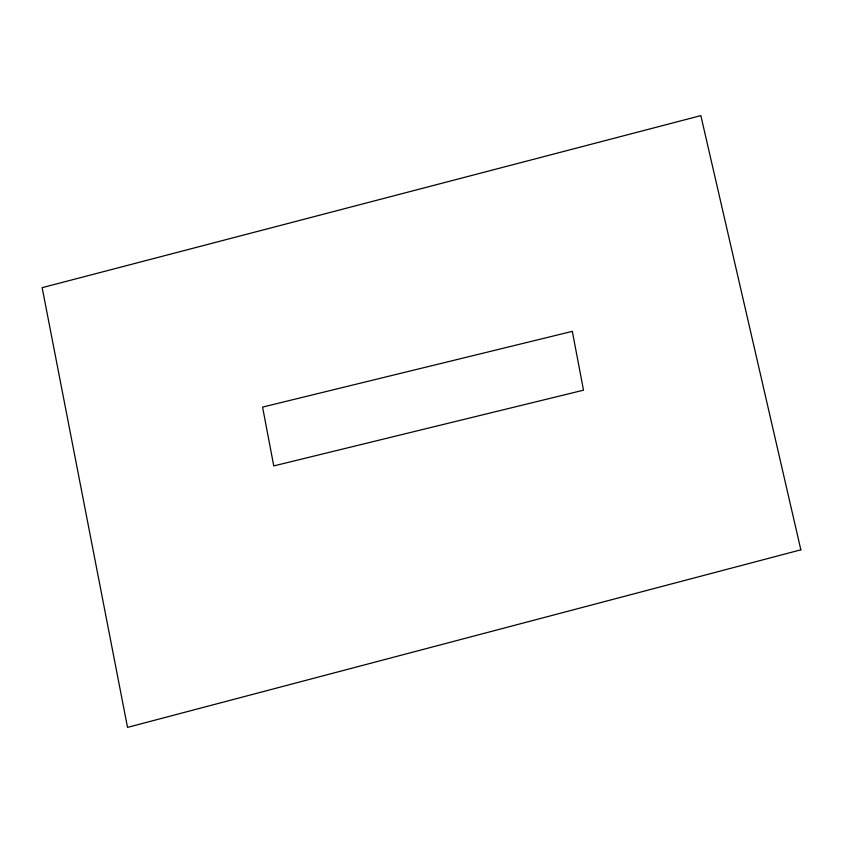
<?xml version="1.0" encoding="UTF-8"?>
<svg xmlns="http://www.w3.org/2000/svg" width="843" height="843" viewBox="0 0 843 843"><rect width="100%" height="100%" fill="white"/><g stroke="black" fill="none" stroke-linecap="round" stroke-linejoin="round"><path stroke-width="1.26" d="M800.85 549.826L127.525 727.383L42.15 287.674L700.849 115.617L800.85 549.826M572.323 331.362L262.573 407.085L273.764 465.905L583.514 390.183L572.323 331.362"/></g></svg>
